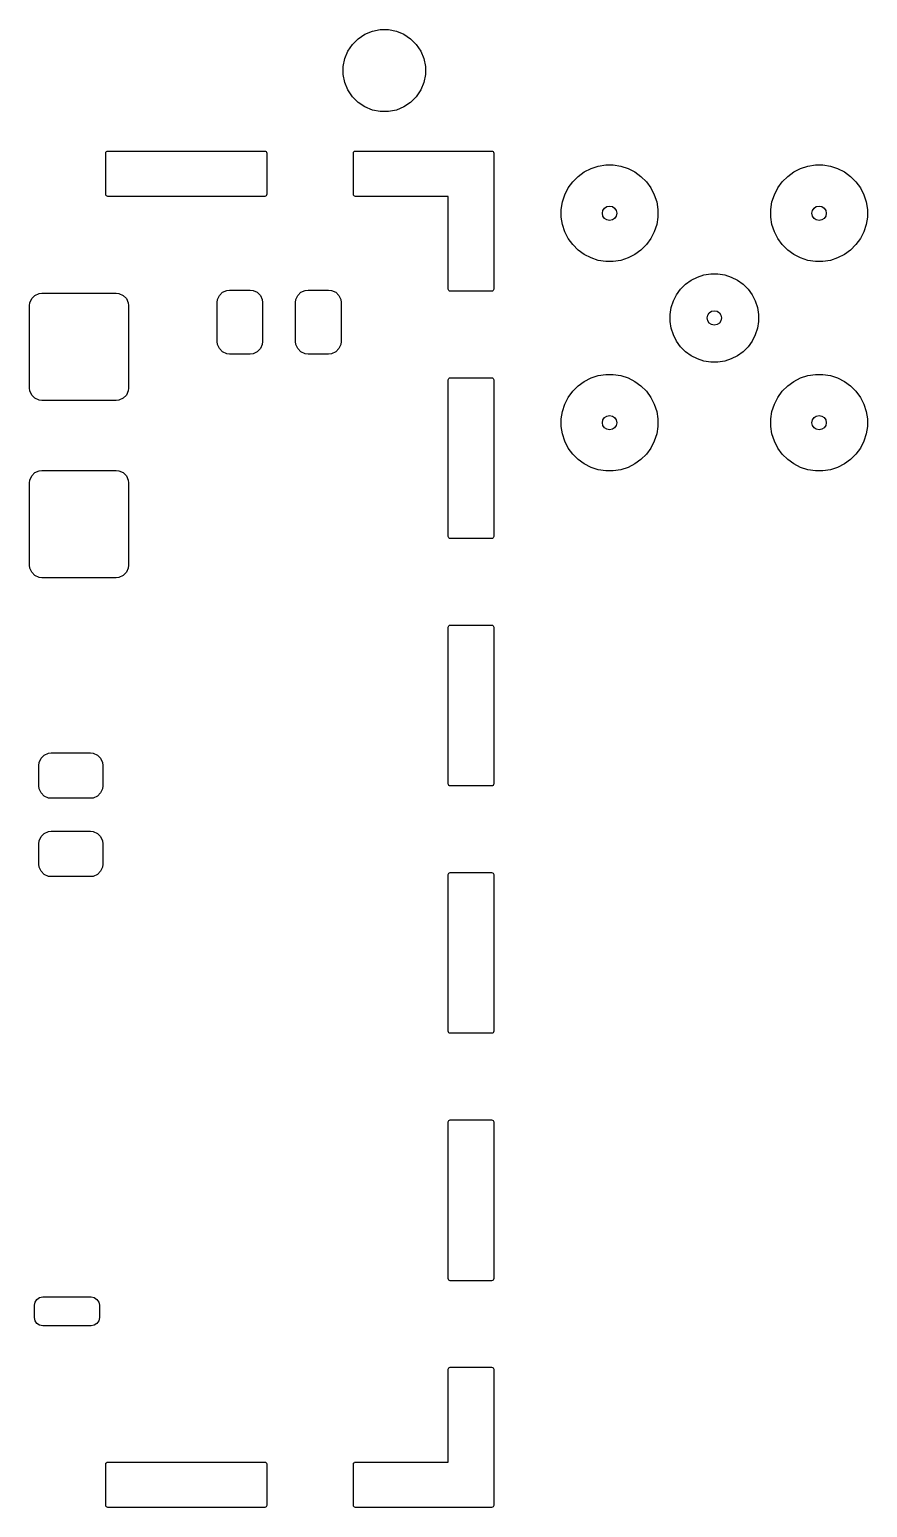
# Model space of a CAD drawing. Header units: inches. Extents: x -1.75 to 1.75, y -2.15 to 2.13.
# Drawn here: x -0.654 to 0.146, y 0.715 to 2.126 of the extents above; entities that cross this region are included whole.
import ezdxf

# ---------------------------------------------------------------- set-up
doc = ezdxf.new("R2010")
doc.units = ezdxf.units.IN
doc.header["$MEASUREMENT"] = 0
doc.layers.add('BLACK', color=250, linetype='CONTINUOUS')

msp = doc.modelspace()

# ---------------------------------------------------------------- linework, layer by layer
at = {"layer": 'BLACK', "linetype": 'CONTINUOUS'}
for p, q in [((-0.3454, 2.1116), (-0.3399, 2.117)), ((-0.3399, 2.117), (-0.3335, 2.1213)), ((-0.3335, 2.1213), (-0.3264, 2.1243)), ((-0.3264, 2.1243), (-0.3188, 2.1258)), ((-0.3188, 2.1258), (-0.3111, 2.1258)), ((-0.3111, 2.1258), (-0.3035, 2.1243)), ((-0.3035, 2.1243), (-0.2964, 2.1213)), ((-0.2964, 2.1213), (-0.29, 2.117)), ((-0.29, 2.117), (-0.2845, 2.1116)), ((-0.3526, 2.098), (-0.3497, 2.1052)), ((-0.3497, 2.1052), (-0.3454, 2.1116)), ((-0.2845, 2.1116), (-0.2802, 2.1052)), ((-0.2802, 2.1052), (-0.2773, 2.098)), ((-0.3541, 2.0905), (-0.3526, 2.098)), ((-0.3541, 2.0828), (-0.3541, 2.0905)), ((-0.2773, 2.098), (-0.2758, 2.0905)), ((-0.2758, 2.0905), (-0.2758, 2.0828)), ((-0.3526, 2.0752), (-0.3541, 2.0828)), ((-0.3497, 2.0681), (-0.3526, 2.0752)), ((-0.2773, 2.0752), (-0.2802, 2.0681)), ((-0.2758, 2.0828), (-0.2773, 2.0752)), ((-0.3454, 2.0616), (-0.3497, 2.0681)), ((-0.3399, 2.0562), (-0.3454, 2.0616)), ((-0.2845, 2.0616), (-0.29, 2.0562)), ((-0.2802, 2.0681), (-0.2845, 2.0616)), ((-0.3335, 2.0519), (-0.3399, 2.0562)), ((-0.3264, 2.0489), (-0.3335, 2.0519)), ((-0.3188, 2.0474), (-0.3264, 2.0489)), ((-0.3111, 2.0474), (-0.3188, 2.0474)), ((-0.3035, 2.0489), (-0.3111, 2.0474)), ((-0.2964, 2.0519), (-0.3035, 2.0489)), ((-0.29, 2.0562), (-0.2964, 2.0519)), ((-0.5807, 2.0079), (-0.5806, 2.0086)), ((-0.5807, 1.9685), (-0.5807, 2.0079)), ((-0.5806, 2.0086), (-0.5801, 2.0093)), ((-0.5801, 2.0093), (-0.5795, 2.0097)), ((-0.5795, 2.0097), (-0.5787, 2.0098)), ((-0.5787, 2.0098), (-0.4291, 2.0098)), ((-0.4291, 2.0098), (-0.4284, 2.0097)), ((-0.4284, 2.0097), (-0.4277, 2.0093)), ((-0.4277, 2.0093), (-0.4273, 2.0086)), ((-0.4273, 2.0086), (-0.4272, 2.0079)), ((-0.4272, 2.0079), (-0.4272, 1.9685)), ((-0.3445, 2.0079), (-0.3443, 2.0086)), ((-0.3445, 1.9685), (-0.3445, 2.0079)), ((-0.3443, 2.0086), (-0.3439, 2.0093)), ((-0.3439, 2.0093), (-0.3433, 2.0097)), ((-0.3433, 2.0097), (-0.3425, 2.0098)), ((-0.3425, 2.0098), (-0.252, 2.0098)), ((-0.252, 2.0098), (-0.2126, 2.0098)), ((-0.2126, 2.0098), (-0.2118, 2.0097)), ((-0.2118, 2.0097), (-0.2112, 2.0093)), ((-0.2112, 2.0093), (-0.2108, 2.0086)), ((-0.2108, 2.0086), (-0.2106, 2.0079)), ((-0.2106, 2.0079), (-0.2106, 1.9685)), ((-0.13, 1.9856), (-0.1242, 1.9898)), ((-0.1242, 1.9898), (-0.1177, 1.9931)), ((-0.1177, 1.9931), (-0.1108, 1.9954)), ((-0.1108, 1.9954), (-0.1036, 1.9965)), ((-0.1036, 1.9965), (-0.0964, 1.9965)), ((-0.0964, 1.9965), (-0.0892, 1.9954)), ((-0.0892, 1.9954), (-0.0823, 1.9931)), ((-0.0823, 1.9931), (-0.0758, 1.9898)), ((-0.0758, 1.9898), (-0.07, 1.9856)), ((0.07, 1.9856), (0.0758, 1.9898)), ((0.0758, 1.9898), (0.0823, 1.9931)), ((0.0823, 1.9931), (0.0892, 1.9954)), ((0.0892, 1.9954), (0.0964, 1.9965)), ((0.0964, 1.9965), (0.1036, 1.9965)), ((0.1036, 1.9965), (0.1108, 1.9954)), ((0.1108, 1.9954), (0.1177, 1.9931)), ((0.1177, 1.9931), (0.1242, 1.9898)), ((0.1242, 1.9898), (0.13, 1.9856)), ((-0.1394, 1.9746), (-0.1352, 1.9804)), ((-0.1352, 1.9804), (-0.13, 1.9856)), ((-0.07, 1.9856), (-0.0648, 1.9804)), ((-0.0648, 1.9804), (-0.0606, 1.9746)), ((0.0606, 1.9746), (0.0648, 1.9804)), ((0.0648, 1.9804), (0.07, 1.9856)), ((0.13, 1.9856), (0.1352, 1.9804)), ((0.1352, 1.9804), (0.1394, 1.9746)), ((-0.5806, 1.9678), (-0.5807, 1.9685)), ((-0.5801, 1.9671), (-0.5806, 1.9678)), ((-0.5795, 1.9667), (-0.5801, 1.9671)), ((-0.5787, 1.9665), (-0.5795, 1.9667)), ((-0.4291, 1.9665), (-0.5787, 1.9665)), ((-0.4284, 1.9667), (-0.4291, 1.9665)), ((-0.4277, 1.9671), (-0.4284, 1.9667)), ((-0.4273, 1.9678), (-0.4277, 1.9671)), ((-0.4272, 1.9685), (-0.4273, 1.9678)), ((-0.3443, 1.9678), (-0.3445, 1.9685)), ((-0.3439, 1.9671), (-0.3443, 1.9678)), ((-0.3433, 1.9667), (-0.3439, 1.9671)), ((-0.3425, 1.9665), (-0.3433, 1.9667)), ((-0.2539, 1.9665), (-0.3425, 1.9665)), ((-0.2539, 1.878), (-0.2539, 1.9665)), ((-0.2106, 1.9685), (-0.2106, 1.878)), ((-0.145, 1.9612), (-0.1427, 1.9681)), ((-0.1427, 1.9681), (-0.1394, 1.9746)), ((-0.0606, 1.9746), (-0.0573, 1.9681)), ((-0.0573, 1.9681), (-0.055, 1.9612)), ((0.055, 1.9612), (0.0573, 1.9681)), ((0.0573, 1.9681), (0.0606, 1.9746)), ((0.1394, 1.9746), (0.1427, 1.9681)), ((0.1427, 1.9681), (0.145, 1.9612)), ((-0.1461, 1.954), (-0.145, 1.9612)), ((-0.1461, 1.9468), (-0.1461, 1.954)), ((-0.055, 1.9612), (-0.0539, 1.954)), ((-0.0539, 1.954), (-0.0539, 1.9468)), ((0.0539, 1.954), (0.055, 1.9612)), ((0.0539, 1.9468), (0.0539, 1.954)), ((0.145, 1.9612), (0.1461, 1.954)), ((0.1461, 1.954), (0.1461, 1.9468)), ((-0.145, 1.9396), (-0.1461, 1.9468)), ((-0.1427, 1.9327), (-0.145, 1.9396)), ((-0.055, 1.9396), (-0.0573, 1.9327)), ((-0.0539, 1.9468), (-0.055, 1.9396)), ((0.055, 1.9396), (0.0539, 1.9468)), ((0.0573, 1.9327), (0.055, 1.9396)), ((0.145, 1.9396), (0.1427, 1.9327)), ((0.1461, 1.9468), (0.145, 1.9396)), ((-0.1394, 1.9262), (-0.1427, 1.9327)), ((-0.1352, 1.9204), (-0.1394, 1.9262)), ((-0.13, 1.9152), (-0.1352, 1.9204)), ((-0.0648, 1.9204), (-0.07, 1.9152)), ((-0.0606, 1.9262), (-0.0648, 1.9204)), ((-0.0573, 1.9327), (-0.0606, 1.9262)), ((0.0606, 1.9262), (0.0573, 1.9327)), ((0.0648, 1.9204), (0.0606, 1.9262)), ((0.07, 1.9152), (0.0648, 1.9204)), ((0.1352, 1.9204), (0.13, 1.9152)), ((0.1394, 1.9262), (0.1352, 1.9204)), ((0.1427, 1.9327), (0.1394, 1.9262)), ((-0.1242, 1.911), (-0.13, 1.9152)), ((-0.1177, 1.9077), (-0.1242, 1.911)), ((-0.1108, 1.9054), (-0.1177, 1.9077)), ((-0.1036, 1.9043), (-0.1108, 1.9054)), ((-0.0892, 1.9054), (-0.0964, 1.9043)), ((-0.0823, 1.9077), (-0.0892, 1.9054)), ((-0.0758, 1.911), (-0.0823, 1.9077)), ((-0.07, 1.9152), (-0.0758, 1.911)), ((0.0758, 1.911), (0.07, 1.9152)), ((0.0823, 1.9077), (0.0758, 1.911)), ((0.0892, 1.9054), (0.0823, 1.9077)), ((0.0964, 1.9043), (0.0892, 1.9054)), ((0.1108, 1.9054), (0.1036, 1.9043)), ((0.1177, 1.9077), (0.1108, 1.9054)), ((0.1242, 1.911), (0.1177, 1.9077)), ((0.13, 1.9152), (0.1242, 1.911)), ((-0.0964, 1.9043), (-0.1036, 1.9043)), ((-0.0162, 1.8895), (-0.0099, 1.8915)), ((-0.0099, 1.8915), (-0.0033, 1.8926)), ((-0.0033, 1.8926), (0.0033, 1.8926)), ((0.0033, 1.8926), (0.0099, 1.8915)), ((0.0099, 1.8915), (0.0162, 1.8895)), ((0.1036, 1.9043), (0.0964, 1.9043)), ((-0.4653, 1.8767), (-0.4626, 1.877)), ((-0.4626, 1.877), (-0.4429, 1.877)), ((-0.4429, 1.877), (-0.4402, 1.8767)), ((-0.3905, 1.8767), (-0.3878, 1.877)), ((-0.3878, 1.877), (-0.3681, 1.877)), ((-0.3681, 1.877), (-0.3654, 1.8767)), ((-0.2538, 1.8772), (-0.2539, 1.878)), ((-0.2534, 1.8766), (-0.2538, 1.8772)), ((-0.2108, 1.8772), (-0.2112, 1.8766)), ((-0.2106, 1.878), (-0.2108, 1.8772)), ((-0.0361, 1.8725), (-0.0322, 1.8779)), ((-0.0322, 1.8779), (-0.0275, 1.8826)), ((-0.0275, 1.8826), (-0.0221, 1.8865)), ((-0.0221, 1.8865), (-0.0162, 1.8895)), ((0.0162, 1.8895), (0.0221, 1.8865)), ((0.0221, 1.8865), (0.0275, 1.8826)), ((0.0275, 1.8826), (0.0322, 1.8779)), ((0.0322, 1.8779), (0.0361, 1.8725)), ((-0.6535, 1.8622), (-0.6532, 1.8649)), ((-0.6532, 1.8649), (-0.6515, 1.8689)), ((-0.6515, 1.8689), (-0.6484, 1.8719)), ((-0.6484, 1.8719), (-0.6444, 1.8737)), ((-0.6444, 1.8737), (-0.6417, 1.874)), ((-0.6417, 1.874), (-0.5709, 1.874)), ((-0.5709, 1.874), (-0.5682, 1.8737)), ((-0.5682, 1.8737), (-0.5642, 1.8719)), ((-0.5642, 1.8719), (-0.5611, 1.8689)), ((-0.5611, 1.8689), (-0.5594, 1.8649)), ((-0.5594, 1.8649), (-0.5591, 1.8622)), ((-0.4744, 1.8652), (-0.4741, 1.8679)), ((-0.4744, 1.8278), (-0.4744, 1.8652)), ((-0.4741, 1.8679), (-0.4723, 1.8718)), ((-0.4723, 1.8718), (-0.4693, 1.8749)), ((-0.4693, 1.8749), (-0.4653, 1.8767)), ((-0.4402, 1.8767), (-0.4362, 1.8749)), ((-0.4362, 1.8749), (-0.4332, 1.8718)), ((-0.4332, 1.8718), (-0.4314, 1.8679)), ((-0.4314, 1.8679), (-0.4311, 1.8652)), ((-0.4311, 1.8652), (-0.4311, 1.8278)), ((-0.3996, 1.8652), (-0.3993, 1.8679)), ((-0.3996, 1.8278), (-0.3996, 1.8652)), ((-0.3993, 1.8679), (-0.3975, 1.8718)), ((-0.3975, 1.8718), (-0.3945, 1.8749)), ((-0.3945, 1.8749), (-0.3905, 1.8767)), ((-0.3654, 1.8767), (-0.3614, 1.8749)), ((-0.3614, 1.8749), (-0.3584, 1.8718)), ((-0.3584, 1.8718), (-0.3566, 1.8679)), ((-0.3566, 1.8679), (-0.3563, 1.8652)), ((-0.3563, 1.8652), (-0.3563, 1.8278)), ((-0.2527, 1.8761), (-0.2534, 1.8766)), ((-0.252, 1.876), (-0.2527, 1.8761)), ((-0.2126, 1.876), (-0.252, 1.876)), ((-0.2118, 1.8761), (-0.2126, 1.876)), ((-0.2112, 1.8766), (-0.2118, 1.8761)), ((-0.0412, 1.8603), (-0.0391, 1.8666)), ((-0.0391, 1.8666), (-0.0361, 1.8725)), ((0.0361, 1.8725), (0.0391, 1.8666)), ((0.0391, 1.8666), (0.0412, 1.8603)), ((-0.6535, 1.7835), (-0.6535, 1.8622)), ((-0.5591, 1.8622), (-0.5591, 1.7835)), ((-0.0422, 1.8537), (-0.0412, 1.8603)), ((-0.0422, 1.8471), (-0.0422, 1.8537)), ((0.0412, 1.8603), (0.0422, 1.8537)), ((0.0422, 1.8537), (0.0422, 1.8471)), ((-0.0412, 1.8405), (-0.0422, 1.8471)), ((-0.0391, 1.8342), (-0.0412, 1.8405)), ((0.0412, 1.8405), (0.0391, 1.8342)), ((0.0422, 1.8471), (0.0412, 1.8405)), ((-0.4741, 1.8251), (-0.4744, 1.8278)), ((-0.4723, 1.8211), (-0.4741, 1.8251)), ((-0.4693, 1.818), (-0.4723, 1.8211)), ((-0.4332, 1.8211), (-0.4362, 1.818)), ((-0.4314, 1.8251), (-0.4332, 1.8211)), ((-0.4311, 1.8278), (-0.4314, 1.8251)), ((-0.3993, 1.8251), (-0.3996, 1.8278)), ((-0.3975, 1.8211), (-0.3993, 1.8251)), ((-0.3945, 1.818), (-0.3975, 1.8211)), ((-0.3584, 1.8211), (-0.3614, 1.818)), ((-0.3566, 1.8251), (-0.3584, 1.8211)), ((-0.3563, 1.8278), (-0.3566, 1.8251)), ((-0.0361, 1.8283), (-0.0391, 1.8342)), ((-0.0322, 1.8229), (-0.0361, 1.8283)), ((-0.0275, 1.8182), (-0.0322, 1.8229)), ((0.0322, 1.8229), (0.0275, 1.8182)), ((0.0361, 1.8283), (0.0322, 1.8229)), ((0.0391, 1.8342), (0.0361, 1.8283)), ((-0.4653, 1.8163), (-0.4693, 1.818)), ((-0.4626, 1.8159), (-0.4653, 1.8163)), ((-0.4429, 1.8159), (-0.4626, 1.8159)), ((-0.4402, 1.8163), (-0.4429, 1.8159)), ((-0.4362, 1.818), (-0.4402, 1.8163)), ((-0.3905, 1.8163), (-0.3945, 1.818)), ((-0.3878, 1.8159), (-0.3905, 1.8163)), ((-0.3681, 1.8159), (-0.3878, 1.8159)), ((-0.3654, 1.8163), (-0.3681, 1.8159)), ((-0.3614, 1.818), (-0.3654, 1.8163)), ((-0.0221, 1.8143), (-0.0275, 1.8182)), ((-0.0162, 1.8113), (-0.0221, 1.8143)), ((-0.0099, 1.8092), (-0.0162, 1.8113)), ((-0.0033, 1.8082), (-0.0099, 1.8092)), ((0.0033, 1.8082), (-0.0033, 1.8082)), ((0.0099, 1.8092), (0.0033, 1.8082)), ((0.0162, 1.8113), (0.0099, 1.8092)), ((0.0221, 1.8143), (0.0162, 1.8113)), ((0.0275, 1.8182), (0.0221, 1.8143)), ((-0.2538, 1.7921), (-0.2534, 1.7927)), ((-0.2534, 1.7927), (-0.2527, 1.7932)), ((-0.2527, 1.7932), (-0.252, 1.7933)), ((-0.252, 1.7933), (-0.2126, 1.7933)), ((-0.2126, 1.7933), (-0.2118, 1.7932)), ((-0.2118, 1.7932), (-0.2112, 1.7927)), ((-0.2112, 1.7927), (-0.2108, 1.7921)), ((-0.1242, 1.7898), (-0.1177, 1.7931)), ((-0.1177, 1.7931), (-0.1108, 1.7954)), ((-0.1108, 1.7954), (-0.1036, 1.7965)), ((-0.1036, 1.7965), (-0.0964, 1.7965)), ((-0.0964, 1.7965), (-0.0892, 1.7954)), ((-0.0892, 1.7954), (-0.0823, 1.7931)), ((-0.0823, 1.7931), (-0.0758, 1.7898)), ((0.0758, 1.7898), (0.0823, 1.7931)), ((0.0823, 1.7931), (0.0892, 1.7954)), ((0.0892, 1.7954), (0.0964, 1.7965)), ((0.0964, 1.7965), (0.1036, 1.7965)), ((0.1036, 1.7965), (0.1108, 1.7954)), ((0.1108, 1.7954), (0.1177, 1.7931)), ((0.1177, 1.7931), (0.1242, 1.7898)), ((-0.6532, 1.7808), (-0.6535, 1.7835)), ((-0.6515, 1.7768), (-0.6532, 1.7808)), ((-0.5594, 1.7808), (-0.5611, 1.7768)), ((-0.5591, 1.7835), (-0.5594, 1.7808)), ((-0.2539, 1.7913), (-0.2538, 1.7921)), ((-0.2539, 1.6417), (-0.2539, 1.7913)), ((-0.2108, 1.7921), (-0.2106, 1.7913)), ((-0.2106, 1.7913), (-0.2106, 1.6417)), ((-0.1394, 1.7746), (-0.1352, 1.7804)), ((-0.1352, 1.7804), (-0.13, 1.7856)), ((-0.13, 1.7856), (-0.1242, 1.7898)), ((-0.0758, 1.7898), (-0.07, 1.7856)), ((-0.07, 1.7856), (-0.0648, 1.7804)), ((-0.0648, 1.7804), (-0.0606, 1.7746)), ((0.0606, 1.7746), (0.0648, 1.7804)), ((0.0648, 1.7804), (0.07, 1.7856)), ((0.07, 1.7856), (0.0758, 1.7898)), ((0.1242, 1.7898), (0.13, 1.7856)), ((0.13, 1.7856), (0.1352, 1.7804)), ((0.1352, 1.7804), (0.1394, 1.7746)), ((-0.6484, 1.7737), (-0.6515, 1.7768)), ((-0.6444, 1.772), (-0.6484, 1.7737)), ((-0.6417, 1.7717), (-0.6444, 1.772)), ((-0.5709, 1.7717), (-0.6417, 1.7717)), ((-0.5682, 1.772), (-0.5709, 1.7717)), ((-0.5642, 1.7737), (-0.5682, 1.772)), ((-0.5611, 1.7768), (-0.5642, 1.7737)), ((-0.145, 1.7612), (-0.1427, 1.7681)), ((-0.1427, 1.7681), (-0.1394, 1.7746)), ((-0.0606, 1.7746), (-0.0573, 1.7681)), ((-0.0573, 1.7681), (-0.055, 1.7612)), ((0.055, 1.7612), (0.0573, 1.7681)), ((0.0573, 1.7681), (0.0606, 1.7746)), ((0.1394, 1.7746), (0.1427, 1.7681)), ((0.1427, 1.7681), (0.145, 1.7612)), ((-0.1461, 1.754), (-0.145, 1.7612)), ((-0.1461, 1.7468), (-0.1461, 1.754)), ((-0.055, 1.7612), (-0.0539, 1.754)), ((-0.0539, 1.754), (-0.0539, 1.7468)), ((0.0539, 1.754), (0.055, 1.7612)), ((0.0539, 1.7468), (0.0539, 1.754)), ((0.145, 1.7612), (0.1461, 1.754)), ((0.1461, 1.754), (0.1461, 1.7468)), ((-0.145, 1.7396), (-0.1461, 1.7468)), ((-0.1427, 1.7327), (-0.145, 1.7396)), ((-0.055, 1.7396), (-0.0573, 1.7327)), ((-0.0539, 1.7468), (-0.055, 1.7396)), ((0.055, 1.7396), (0.0539, 1.7468)), ((0.0573, 1.7327), (0.055, 1.7396)), ((0.145, 1.7396), (0.1427, 1.7327)), ((0.1461, 1.7468), (0.145, 1.7396)), ((-0.1394, 1.7262), (-0.1427, 1.7327)), ((-0.1352, 1.7204), (-0.1394, 1.7262)), ((-0.0606, 1.7262), (-0.0648, 1.7204)), ((-0.0573, 1.7327), (-0.0606, 1.7262)), ((0.0606, 1.7262), (0.0573, 1.7327)), ((0.0648, 1.7204), (0.0606, 1.7262)), ((0.1394, 1.7262), (0.1352, 1.7204)), ((0.1427, 1.7327), (0.1394, 1.7262)), ((-0.13, 1.7152), (-0.1352, 1.7204)), ((-0.1242, 1.711), (-0.13, 1.7152)), ((-0.1177, 1.7077), (-0.1242, 1.711)), ((-0.1108, 1.7054), (-0.1177, 1.7077)), ((-0.0823, 1.7077), (-0.0892, 1.7054)), ((-0.0758, 1.711), (-0.0823, 1.7077)), ((-0.07, 1.7152), (-0.0758, 1.711)), ((-0.0648, 1.7204), (-0.07, 1.7152)), ((0.07, 1.7152), (0.0648, 1.7204)), ((0.0758, 1.711), (0.07, 1.7152)), ((0.0823, 1.7077), (0.0758, 1.711)), ((0.0892, 1.7054), (0.0823, 1.7077)), ((0.1177, 1.7077), (0.1108, 1.7054)), ((0.1242, 1.711), (0.1177, 1.7077)), ((0.13, 1.7152), (0.1242, 1.711)), ((0.1352, 1.7204), (0.13, 1.7152)), ((-0.6535, 1.6929), (-0.6532, 1.6956)), ((-0.6532, 1.6956), (-0.6515, 1.6996)), ((-0.6515, 1.6996), (-0.6484, 1.7027)), ((-0.6484, 1.7027), (-0.6444, 1.7044)), ((-0.6444, 1.7044), (-0.6417, 1.7047)), ((-0.6417, 1.7047), (-0.5709, 1.7047)), ((-0.5709, 1.7047), (-0.5682, 1.7044)), ((-0.5682, 1.7044), (-0.5642, 1.7027)), ((-0.5642, 1.7027), (-0.5611, 1.6996)), ((-0.5611, 1.6996), (-0.5594, 1.6956)), ((-0.5594, 1.6956), (-0.5591, 1.6929)), ((-0.1036, 1.7043), (-0.1108, 1.7054)), ((-0.0964, 1.7043), (-0.1036, 1.7043)), ((-0.0892, 1.7054), (-0.0964, 1.7043)), ((0.0964, 1.7043), (0.0892, 1.7054)), ((0.1036, 1.7043), (0.0964, 1.7043)), ((0.1108, 1.7054), (0.1036, 1.7043)), ((-0.6535, 1.6142), (-0.6535, 1.6929)), ((-0.5591, 1.6929), (-0.5591, 1.6142)), ((-0.2538, 1.641), (-0.2539, 1.6417)), ((-0.2534, 1.6403), (-0.2538, 1.641)), ((-0.2527, 1.6399), (-0.2534, 1.6403)), ((-0.252, 1.6398), (-0.2527, 1.6399)), ((-0.2126, 1.6398), (-0.252, 1.6398)), ((-0.2118, 1.6399), (-0.2126, 1.6398)), ((-0.2112, 1.6403), (-0.2118, 1.6399)), ((-0.2108, 1.641), (-0.2112, 1.6403)), ((-0.2106, 1.6417), (-0.2108, 1.641)), ((-0.6532, 1.6115), (-0.6535, 1.6142)), ((-0.6515, 1.6075), (-0.6532, 1.6115)), ((-0.5594, 1.6115), (-0.5611, 1.6075)), ((-0.5591, 1.6142), (-0.5594, 1.6115)), ((-0.6484, 1.6044), (-0.6515, 1.6075)), ((-0.6444, 1.6027), (-0.6484, 1.6044)), ((-0.6417, 1.6024), (-0.6444, 1.6027)), ((-0.5709, 1.6024), (-0.6417, 1.6024)), ((-0.5682, 1.6027), (-0.5709, 1.6024)), ((-0.5642, 1.6044), (-0.5682, 1.6027)), ((-0.5611, 1.6075), (-0.5642, 1.6044)), ((-0.2539, 1.5551), (-0.2538, 1.5559)), ((-0.2539, 1.4055), (-0.2539, 1.5551)), ((-0.2538, 1.5559), (-0.2534, 1.5565)), ((-0.2534, 1.5565), (-0.2527, 1.5569)), ((-0.2527, 1.5569), (-0.252, 1.5571)), ((-0.252, 1.5571), (-0.2126, 1.5571)), ((-0.2126, 1.5571), (-0.2118, 1.5569)), ((-0.2118, 1.5569), (-0.2112, 1.5565)), ((-0.2112, 1.5565), (-0.2108, 1.5559)), ((-0.2108, 1.5559), (-0.2106, 1.5551)), ((-0.2106, 1.5551), (-0.2106, 1.4055)), ((-0.6447, 1.4232), (-0.6444, 1.4259)), ((-0.6444, 1.4259), (-0.6426, 1.4299)), ((-0.6426, 1.4299), (-0.6395, 1.433)), ((-0.6395, 1.433), (-0.6356, 1.4347)), ((-0.6356, 1.4347), (-0.6329, 1.435)), ((-0.6329, 1.435), (-0.5955, 1.435)), ((-0.5955, 1.435), (-0.5928, 1.4347)), ((-0.5928, 1.4347), (-0.5888, 1.433)), ((-0.5888, 1.433), (-0.5857, 1.4299)), ((-0.5857, 1.4299), (-0.584, 1.4259)), ((-0.584, 1.4259), (-0.5837, 1.4232)), ((-0.6447, 1.4035), (-0.6447, 1.4232)), ((-0.5837, 1.4232), (-0.5837, 1.4035)), ((-0.6444, 1.4008), (-0.6447, 1.4035)), ((-0.6426, 1.3969), (-0.6444, 1.4008)), ((-0.584, 1.4008), (-0.5857, 1.3969)), ((-0.5837, 1.4035), (-0.584, 1.4008)), ((-0.2538, 1.4048), (-0.2539, 1.4055)), ((-0.2534, 1.4041), (-0.2538, 1.4048)), ((-0.2527, 1.4037), (-0.2534, 1.4041)), ((-0.252, 1.4035), (-0.2527, 1.4037)), ((-0.2126, 1.4035), (-0.252, 1.4035)), ((-0.2118, 1.4037), (-0.2126, 1.4035)), ((-0.2112, 1.4041), (-0.2118, 1.4037)), ((-0.2108, 1.4048), (-0.2112, 1.4041)), ((-0.2106, 1.4055), (-0.2108, 1.4048)), ((-0.6395, 1.3938), (-0.6426, 1.3969)), ((-0.6356, 1.392), (-0.6395, 1.3938)), ((-0.6329, 1.3917), (-0.6356, 1.392)), ((-0.5955, 1.3917), (-0.6329, 1.3917)), ((-0.5928, 1.392), (-0.5955, 1.3917)), ((-0.5888, 1.3938), (-0.5928, 1.392)), ((-0.5857, 1.3969), (-0.5888, 1.3938)), ((-0.6444, 1.3511), (-0.6426, 1.3551)), ((-0.6426, 1.3551), (-0.6395, 1.3582)), ((-0.6395, 1.3582), (-0.6356, 1.3599)), ((-0.6356, 1.3599), (-0.6329, 1.3602)), ((-0.6329, 1.3602), (-0.5955, 1.3602)), ((-0.5955, 1.3602), (-0.5928, 1.3599)), ((-0.5928, 1.3599), (-0.5888, 1.3582)), ((-0.5888, 1.3582), (-0.5857, 1.3551)), ((-0.5857, 1.3551), (-0.584, 1.3511)), ((-0.6447, 1.3484), (-0.6444, 1.3511)), ((-0.6447, 1.3287), (-0.6447, 1.3484)), ((-0.584, 1.3511), (-0.5837, 1.3484)), ((-0.5837, 1.3484), (-0.5837, 1.3287)), ((-0.6444, 1.326), (-0.6447, 1.3287)), ((-0.5837, 1.3287), (-0.584, 1.326)), ((-0.6426, 1.3221), (-0.6444, 1.326)), ((-0.6395, 1.319), (-0.6426, 1.3221)), ((-0.6356, 1.3172), (-0.6395, 1.319)), ((-0.6329, 1.3169), (-0.6356, 1.3172)), ((-0.5955, 1.3169), (-0.6329, 1.3169)), ((-0.5928, 1.3172), (-0.5955, 1.3169)), ((-0.5888, 1.319), (-0.5928, 1.3172)), ((-0.5857, 1.3221), (-0.5888, 1.319)), ((-0.584, 1.326), (-0.5857, 1.3221)), ((-0.2539, 1.3189), (-0.2538, 1.3197)), ((-0.2539, 1.1693), (-0.2539, 1.3189)), ((-0.2538, 1.3197), (-0.2534, 1.3203)), ((-0.2534, 1.3203), (-0.2527, 1.3207)), ((-0.2527, 1.3207), (-0.252, 1.3209)), ((-0.252, 1.3209), (-0.2126, 1.3209)), ((-0.2126, 1.3209), (-0.2118, 1.3207)), ((-0.2118, 1.3207), (-0.2112, 1.3203)), ((-0.2112, 1.3203), (-0.2108, 1.3197)), ((-0.2108, 1.3197), (-0.2106, 1.3189)), ((-0.2106, 1.3189), (-0.2106, 1.1693)), ((-0.2538, 1.1685), (-0.2539, 1.1693)), ((-0.2534, 1.1679), (-0.2538, 1.1685)), ((-0.2527, 1.1675), (-0.2534, 1.1679)), ((-0.252, 1.1673), (-0.2527, 1.1675)), ((-0.2126, 1.1673), (-0.252, 1.1673)), ((-0.2118, 1.1675), (-0.2126, 1.1673)), ((-0.2112, 1.1679), (-0.2118, 1.1675)), ((-0.2108, 1.1685), (-0.2112, 1.1679)), ((-0.2106, 1.1693), (-0.2108, 1.1685)), ((-0.2539, 1.0827), (-0.2538, 1.0834)), ((-0.2539, 0.9331), (-0.2539, 1.0827)), ((-0.2538, 1.0834), (-0.2534, 1.0841)), ((-0.2534, 1.0841), (-0.2527, 1.0845)), ((-0.2527, 1.0845), (-0.252, 1.0846)), ((-0.252, 1.0846), (-0.2126, 1.0846)), ((-0.2126, 1.0846), (-0.2118, 1.0845)), ((-0.2118, 1.0845), (-0.2112, 1.0841)), ((-0.2112, 1.0841), (-0.2108, 1.0834)), ((-0.2108, 1.0834), (-0.2106, 1.0827)), ((-0.2106, 1.0827), (-0.2106, 0.9331)), ((-0.2538, 0.9323), (-0.2539, 0.9331)), ((-0.2534, 0.9317), (-0.2538, 0.9323)), ((-0.2527, 0.9313), (-0.2534, 0.9317)), ((-0.2112, 0.9317), (-0.2118, 0.9313)), ((-0.2108, 0.9323), (-0.2112, 0.9317)), ((-0.2106, 0.9331), (-0.2108, 0.9323)), ((-0.252, 0.9311), (-0.2527, 0.9313)), ((-0.2126, 0.9311), (-0.252, 0.9311)), ((-0.2118, 0.9313), (-0.2126, 0.9311)), ((-0.6489, 0.9077), (-0.6483, 0.9107)), ((-0.6489, 0.8959), (-0.6489, 0.9077)), ((-0.6483, 0.9107), (-0.6466, 0.9132)), ((-0.6466, 0.9132), (-0.6441, 0.915)), ((-0.6441, 0.915), (-0.641, 0.9156)), ((-0.641, 0.9156), (-0.5948, 0.9156)), ((-0.5948, 0.9156), (-0.5918, 0.915)), ((-0.5918, 0.915), (-0.5892, 0.9132)), ((-0.5892, 0.9132), (-0.5875, 0.9107)), ((-0.5875, 0.9107), (-0.5869, 0.9077)), ((-0.5869, 0.9077), (-0.5869, 0.8959)), ((-0.6483, 0.8929), (-0.6489, 0.8959)), ((-0.6466, 0.8903), (-0.6483, 0.8929)), ((-0.6441, 0.8886), (-0.6466, 0.8903)), ((-0.5892, 0.8903), (-0.5918, 0.8886)), ((-0.5875, 0.8929), (-0.5892, 0.8903)), ((-0.5869, 0.8959), (-0.5875, 0.8929)), ((-0.641, 0.888), (-0.6441, 0.8886)), ((-0.5948, 0.888), (-0.641, 0.888)), ((-0.5918, 0.8886), (-0.5948, 0.888)), ((-0.2539, 0.8465), (-0.2538, 0.8472)), ((-0.2538, 0.8472), (-0.2534, 0.8478)), ((-0.2534, 0.8478), (-0.2527, 0.8483)), ((-0.2527, 0.8483), (-0.252, 0.8484)), ((-0.252, 0.8484), (-0.2126, 0.8484)), ((-0.2126, 0.8484), (-0.2118, 0.8483)), ((-0.2118, 0.8483), (-0.2112, 0.8478)), ((-0.2112, 0.8478), (-0.2108, 0.8472)), ((-0.2108, 0.8472), (-0.2106, 0.8465)), ((-0.2539, 0.7579), (-0.2539, 0.8465)), ((-0.2106, 0.8465), (-0.2106, 0.7559)), ((-0.5807, 0.7559), (-0.5806, 0.7567)), ((-0.5807, 0.7165), (-0.5807, 0.7559)), ((-0.5806, 0.7567), (-0.5801, 0.7573)), ((-0.5801, 0.7573), (-0.5795, 0.7577)), ((-0.5795, 0.7577), (-0.5787, 0.7579)), ((-0.5787, 0.7579), (-0.4291, 0.7579)), ((-0.4291, 0.7579), (-0.4284, 0.7577)), ((-0.4284, 0.7577), (-0.4277, 0.7573)), ((-0.4277, 0.7573), (-0.4273, 0.7567)), ((-0.4273, 0.7567), (-0.4272, 0.7559)), ((-0.4272, 0.7559), (-0.4272, 0.7165)), ((-0.3445, 0.7559), (-0.3443, 0.7567)), ((-0.3445, 0.7165), (-0.3445, 0.7559)), ((-0.3443, 0.7567), (-0.3439, 0.7573)), ((-0.3439, 0.7573), (-0.3433, 0.7577)), ((-0.3433, 0.7577), (-0.3425, 0.7579)), ((-0.3425, 0.7579), (-0.2539, 0.7579)), ((-0.2106, 0.7559), (-0.2106, 0.7165)), ((-0.5806, 0.7158), (-0.5807, 0.7165)), ((-0.5801, 0.7151), (-0.5806, 0.7158)), ((-0.5795, 0.7147), (-0.5801, 0.7151)), ((-0.5787, 0.7146), (-0.5795, 0.7147)), ((-0.4291, 0.7146), (-0.5787, 0.7146)), ((-0.4284, 0.7147), (-0.4291, 0.7146)), ((-0.4277, 0.7151), (-0.4284, 0.7147)), ((-0.4273, 0.7158), (-0.4277, 0.7151)), ((-0.4272, 0.7165), (-0.4273, 0.7158)), ((-0.3443, 0.7158), (-0.3445, 0.7165)), ((-0.3439, 0.7151), (-0.3443, 0.7158)), ((-0.3433, 0.7147), (-0.3439, 0.7151)), ((-0.3425, 0.7146), (-0.3433, 0.7147)), ((-0.252, 0.7146), (-0.3425, 0.7146)), ((-0.2126, 0.7146), (-0.252, 0.7146)), ((-0.2118, 0.7147), (-0.2126, 0.7146)), ((-0.2112, 0.7151), (-0.2118, 0.7147)), ((-0.2108, 0.7158), (-0.2112, 0.7151)), ((-0.2106, 0.7165), (-0.2108, 0.7158))]:
    msp.add_line(p, q, dxfattribs=at)
at = {"layer": 'BLACK'}
for centre in [(-0.1, 1.9504), (0.1, 1.9504), (0, 1.8504), (-0.1, 1.7504), (0.1, 1.7504)]:
    msp.add_circle(centre, 0.00689, dxfattribs=at)
at = {"layer": 'WHITE'}
for centre in [(-0.1, 1.9504), (0.1, 1.9504), (0, 1.8504), (-0.1, 1.7504), (0.1, 1.7504)]:
    msp.add_circle(centre, 0.00689, dxfattribs=at)

doc.saveas('drawing.dxf')
